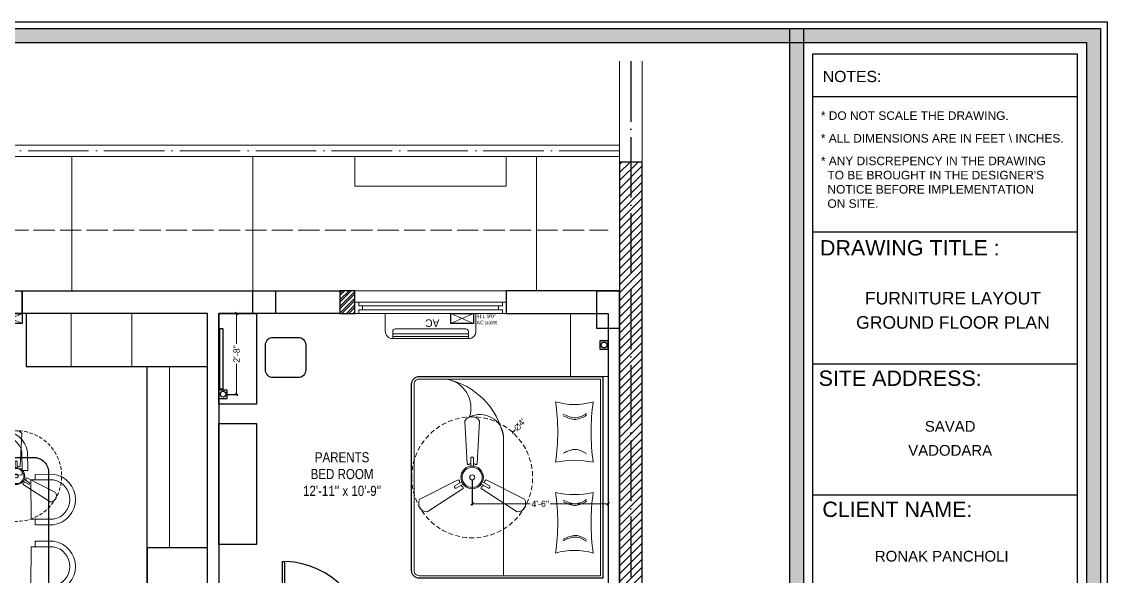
# Model space of a CAD drawing. Header units: millimetres. Extents: x 56222 to 3066687, y -650199 to -121287.
# Drawn here: x 295547 to 295977.8, y -356514.6 to -356294.6 of the extents above; entities that cross this region are included whole.
import ezdxf
from ezdxf.enums import TextEntityAlignment as Align

# ---------------------------------------------------------------- set-up
doc = ezdxf.new("R2010")
doc.units = ezdxf.units.MM
doc.header["$MEASUREMENT"] = 0
doc.header["$PDMODE"] = 35
for name, pattern in [('ACAD_ISO02W100', [15, 12, -3]), ('ACAD_ISO04W100', [30, 24, -3, 0, -3]), ('DASHED', [0.75, 0.5, -0.25]), ('DASHED2', [0.375, 0.25, -0.125])]:
    doc.linetypes.add(name, pattern=pattern)
doc.layers.get('Defpoints').update_dxf_attribs({"color": 220})
for name, color, linetype in [('AR DOOR', 40, 'Continuous'), ('AR ELE-5', 134, 'Continuous'), ('str coll', 6, 'Continuous')]:
    doc.layers.add(name, color=color, linetype=linetype)
for name, color, linetype, lineweight in [('COLUMN', 1, 'Continuous', 30), ('dim05', 1, 'Continuous', 13), ('el', 7, 'Continuous', 20), ('ELEC-wires', 1, 'DASHED2', 13), ('Electrical', 84, 'Continuous', 30), ('FIRST FLOOR ( TEXT )', 7, 'Continuous', 9), ('FURNITURE', 32, 'Continuous', 9), ('GROUND FLOOR', 7, 'Continuous', 9), ('GROUND FLOOR  ( HATCH )', 251, 'Continuous', 9), ('GROUND FLOOR  ( PLINE )', 251, 'Continuous', 30), ('NAME PLATE', 7, 'Continuous', 25), ('SECOND FLOOR ( DW_RAIL )', 7, 'Continuous', 9), ('Text', 7, 'Continuous', 15), ('wall', 7, 'Continuous', 30), ('X_PLOT', 1, 'Continuous', 9), ('XX~SLAB ( BEAM )~ ( DIM )', 7, 'Continuous', 9)]:
    doc.layers.add(name, color=color, linetype=linetype, lineweight=lineweight)
doc.styles.add('Arial', font='arial.ttf')
doc.styles.add('century g', font='GOTHIC.TTF')
doc.styles.add('KATHA', font='swissc.ttf')
doc.styles.get("Standard").update_dxf_attribs({"font": 'arial.ttf', "height": 6})
doc.styles.add('TEXT', font='eurr____.ttf')
doc.dimstyles.new('Archana', dxfattribs={"dimtxt": 2, "dimasz": 0.75, "dimexe": 0.5, "dimexo": 0.5, "dimgap": 0, "dimtad": 0, "dimzin": 0, "dimdsep": 46, "dimlunit": 4, "dimtxsty": 'century g', "dimblk": 'OBLIQUE', "dimcen": 0, "dimdle": 1, "dimclrd": 256, "dimclre": 256, "dimclrt": 256, "dimadec": 0, "dimazin": 0, "dimtfac": 1, "dimtofl": 0, "dimtmove": 1, "dimatfit": 3, "dimfxl": 1, "dimfxlon": 1, "dimtolj": 1, "dimtzin": 0, "dimlwd": -1, "dimlwe": -1, "dimarcsym": 0})
doc.dimstyles.new('ISO-25', dxfattribs={"dimtxt": 2.5, "dimasz": 1, "dimexe": 0.5, "dimexo": 1, "dimtad": 0, "dimdec": 1, "dimlunit": 4, "dimtxsty": 'Standard', "dimblk": 'OBLIQUE', "dimcen": 2.5, "dimclrd": 1, "dimclre": 1, "dimclrt": 5, "dimadec": 0, "dimazin": 0, "dimtfac": 1, "dimtdec": 1, "dimtmove": 0, "dimatfit": 3, "dimfxl": 1, "dimlwd": -1, "dimarcsym": 0})

# ---------------------------------------------------------------- blocks, each defined once
blk = doc.blocks.new('LAYOUT FILE')
at = {"layer": 'NAME PLATE', "true_color": 0xd39e00}
h = blk.add_hatch(color=42, dxfattribs=at)
h.paths.add_polyline_path([(3346889.83, -513806.18), (3346889.83, -514260.7), (3347535.56, -514260.7), (3347535.56, -513806.18)])
h.paths.add_polyline_path([(3346894.36, -513810.71), (3347531.03, -513810.71), (3347531.03, -514256.17), (3346894.36, -514256.17)], flags=16)
blk.add_hatch(color=42, dxfattribs=at).paths.add_polyline_path([(3347433.6, -514256.17), (3347438.13, -514256.17), (3347438.13, -513806.18), (3347433.6, -513806.18)])
at = {"layer": 'NAME PLATE', "color": 42, "true_color": 0xd39e00}
for p, q in [((3347527.96, -513828.55), (3347441.2, -513828.55)), ((3347527.96, -513872.99), (3347441.2, -513872.99)), ((3347527.96, -513916.26), (3347441.2, -513916.26)), ((3347527.96, -513959.27), (3347441.2, -513959.27))]:
    blk.add_line(p, q, dxfattribs=at)
for points in [[(3346887.56, -513803.91), (3347537.83, -513803.91), (3347537.83, -514262.96), (3346887.56, -514262.96)], [(3346889.83, -513806.18), (3347535.56, -513806.18), (3347535.56, -514260.7), (3346889.83, -514260.7)], [(3347433.6, -514256.17), (3347433.6, -513806.18), (3347438.13, -513806.18), (3347438.13, -514256.17)], [(3346894.36, -513810.71), (3347531.03, -513810.71), (3347531.03, -514256.17), (3346894.36, -514256.17)], [(3347441.2, -514252.44), (3347441.2, -513814.44), (3347527.96, -513814.44), (3347527.96, -514252.44)]]:
    blk.add_lwpolyline(points, close=True, dxfattribs=at)
at = {"layer": 'NAME PLATE', "style": 'Arial'}
for s, height, p in [('NOTES:', 3.699, (3347454.07, -513823.73)), ('DRAWING TITLE : ', 5.0338, (3347474.01, -513880.61)), ('SITE ADDRESS:', 5.0338, (3347469.85, -513923.39)), ('CLIENT NAME:', 5.0338, (3347468.93, -513966.4))]:
    blk.add_text(s, height=height, dxfattribs=at).set_placement(p, align=Align.CENTER)
at = {"layer": 'NAME PLATE', "char_height": 2.7974, "width": 108.0765, "attachment_point": 1, "style": 'Arial'}
for s, insert in [('* DO NOT SCALE THE DRAWING.', (3347443.82, -513833.31, 0)), ('* ALL DIMENSIONS ARE IN FEET \\\\ INCHES.', (3347443.82, -513840.75, 0)), ("* ANY DISCREPENCY IN THE DRAWING \\P  TO BE BROUGHT IN THE DESIGNER'S\\P  NOTICE BEFORE IMPLEMENTATION \\P  ON SITE.", (3347443.82, -513848.18, 0))]:
    blk.add_mtext(s, dxfattribs=dict(at, insert=insert))
blk = doc.blocks.new('SD DSD')
at = {"layer": 'FURNITURE'}
for p, q in [((3348486.7, -514623.32), (3348486.68, -514619.42)), ((3348502.23, -514619.34), (3348502.25, -514623.25)), ((3348483.69, -514625.26), (3348479.79, -514625.25)), ((3348483.69, -514625.26), (3348483.66, -514640.81)), ((3348486.7, -514623.32), (3348502.25, -514623.25)), ((3348505.76, -514625.26), (3348509.66, -514625.25)), ((3348505.76, -514625.26), (3348505.79, -514640.81)), ((3348479.75, -514640.8), (3348483.66, -514640.81)), ((3348509.7, -514640.8), (3348505.79, -514640.81)), ((3348479.75, -514651.77), (3348483.66, -514651.76)), ((3348483.69, -514667.31), (3348483.66, -514651.76)), ((3348505.76, -514667.31), (3348505.79, -514651.76)), ((3348509.7, -514651.77), (3348505.79, -514651.76)), ((3348483.69, -514667.31), (3348479.79, -514667.32)), ((3348486.7, -514669.25), (3348486.68, -514673.16)), ((3348486.7, -514669.25), (3348502.25, -514669.32)), ((3348502.23, -514673.23), (3348502.25, -514669.32)), ((3348505.76, -514667.31), (3348509.66, -514667.32))]:
    blk.add_line(p, q, dxfattribs=at)
at = {"layer": 'FURNITURE', "flags": 128}
for points in [[(3348502.23, -514621.56), (3348504.46, -514621.55), (3348504.42, -514614.17, 0.853613), (3348484.42, -514614.22), (3348484.46, -514621.65), (3348486.68, -514621.64)], [(3348502.22, -514619.34), (3348502.23, -514621.56), (3348502.2, -514614.36, 0.835758), (3348486.65, -514614.39), (3348486.67, -514619.42), (3348486.68, -514621.64)], [(3348481.97, -514640.8), (3348481.97, -514643.02), (3348474.58, -514643.01, -0.853613), (3348474.58, -514623.01), (3348482.01, -514623.02), (3348482.01, -514625.25)], [(3348479.75, -514640.79), (3348481.97, -514640.8), (3348474.77, -514640.78, -0.835758), (3348474.76, -514625.23), (3348479.79, -514625.24), (3348482.01, -514625.25)], [(3348507.48, -514640.8), (3348507.48, -514643.02), (3348514.87, -514643.01, 0.853613), (3348514.87, -514623.01), (3348507.44, -514623.02), (3348507.44, -514625.25)], [(3348509.7, -514640.79), (3348507.48, -514640.8), (3348514.68, -514640.78, 0.835758), (3348514.69, -514625.23), (3348509.66, -514625.24), (3348507.44, -514625.25)], [(3348481.97, -514651.77), (3348481.97, -514649.55), (3348474.58, -514649.57, 0.853613), (3348474.58, -514669.57), (3348482.01, -514669.55), (3348482.01, -514667.32)], [(3348479.75, -514651.78), (3348481.97, -514651.77), (3348474.77, -514651.79, 0.835758), (3348474.76, -514667.34), (3348479.79, -514667.33), (3348482.01, -514667.33)], [(3348507.48, -514651.77), (3348507.48, -514649.55), (3348514.87, -514649.57, -0.853613), (3348514.87, -514669.57), (3348507.44, -514669.55), (3348507.44, -514667.32)], [(3348509.7, -514651.78), (3348507.48, -514651.77), (3348514.68, -514651.79, -0.835758), (3348514.69, -514667.34), (3348509.66, -514667.33), (3348507.44, -514667.33)], [(3348502.23, -514671.01), (3348504.46, -514671.02), (3348504.42, -514678.4, -0.853613), (3348484.42, -514678.36), (3348484.46, -514670.92), (3348486.68, -514670.93)], [(3348502.22, -514673.23), (3348502.23, -514671.01), (3348502.2, -514678.21, -0.835758), (3348486.65, -514678.18), (3348486.67, -514673.16), (3348486.68, -514670.93)]]:
    blk.add_lwpolyline(points, format="xyb", dxfattribs=at)
at = {"layer": 'FURNITURE', "lineweight": 30}
blk.add_lwpolyline([(3348506.78, -514676.29), (3348482.68, -514676.29, -0.414214), (3348476.68, -514670.29), (3348476.68, -514622.29, -0.414214), (3348482.68, -514616.29), (3348506.78, -514616.29, -0.414214), (3348512.78, -514622.29), (3348512.78, -514670.29, -0.414214)], format="xyb", close=True, dxfattribs=at)
blk = doc.blocks.new('*U20')
for points in [[(0, 0), (0, 1120), (30, 1120), (30, 0)], [(-40, 0), (0, 0), (0, -30), (10, -30), (10, -100), (-40, -100)], [(1160, 0), (1120, 0), (1120, -30), (1110, -30), (1110, -100), (1160, -100)]]:
    blk.add_lwpolyline(points, close=True)
at = {"layer": 'AR ELE-5', "linetype": 'ByBlock', "ltscale": 15}
blk.add_arc((-2, -1), 1122, 0.0347, 87.627, dxfattribs=at)
blk = doc.blocks.new('6616')
at = {"color": 242, "linetype": 'DASHED', "true_color": 0xcd2027}
for p, q in [((386784.79, -36915.77), (386775.78, -36911.78)), ((386784.79, -36911.78), (386775.78, -36915.77))]:
    blk.add_line(p, q, dxfattribs=at)
at = {"layer": 'ELEC-wires', "color": 5, "linetype": 'ByBlock', "lineweight": 30, "ltscale": 4}
blk.add_lwpolyline([(386775.78, -36911.78), (386784.79, -36911.78), (386784.79, -36915.77), (386775.78, -36915.77)], close=True, dxfattribs=at)
blk = doc.blocks.new('fan')
at = {"layer": 'Electrical', "lineweight": 15, "ltscale": 20}
for p, q in [((3300835.29, -509900.78), (3300836.47, -509923.43)), ((3300841.81, -509923.43), (3300842.99, -509900.78)), ((3300838.47, -509924.57), (3300838.47, -509920.25)), ((3300839.81, -509920.28), (3300839.81, -509924.57)), ((3300831.66, -509931.77), (3300811.45, -509942.07)), ((3300815.3, -509948.74), (3300834.33, -509936.39)), ((3300829.93, -509935.08), (3300833.64, -509932.93)), ((3300834.31, -509934.09), (3300830.57, -509936.25)), ((3300843.95, -509936.39), (3300862.98, -509948.74)), ((3300847.68, -509936.23), (3300843.97, -509934.09)), ((3300844.64, -509932.93), (3300848.38, -509935.09)), ((3300866.83, -509942.07), (3300846.62, -509931.77))]:
    blk.add_line(p, q, dxfattribs=at)
at = {"layer": 'Electrical', "linetype": 'DASHED', "lineweight": 15, "ltscale": 5}
blk.add_circle((3300839.14, -509930.53), 32, dxfattribs=at)
at = {"layer": 'Electrical', "lineweight": 15, "ltscale": 20}
for centre, major_axis, start_param, end_param in [((3300839.14, -509902.94), (3.12, 3.12), -0.272136, 1.842967), ((3300839.14, -509930.53), (4.24, -4.24), 3.14161, 9.424795), ((3300839.14, -509930.53), (3.77, -3.77), 1.749190548672175e-05, 6.283202799085073), ((3300837.1, -509923.08), (0.51, 0.51), 2.863014, 4.257784), ((3300839.14, -509926.42), (2.27, -2.27), 2.565057, 2.951308), ((3300839.13, -509920.5), (0.501, 0.501), -0.465536, 1.983618), ((3300839.14, -509926.42), (2.27, 2.27), 0.19032, 0.57657), ((3300841.18, -509923.08), (0.51, -0.51), 5.167028, 6.561799), ((3300839.14, -509930.53), (0.943, 0.943), 1.570814, 7.853999), ((3300830.46, -509935.55), (0.501, -0.501), 3.199655, 5.648809), ((3300831.67, -509932.49), (0.51, -0.51), 0.978238, 2.373008), ((3300835.59, -509932.58), (2.27, -2.27), 3.855511, 4.241762), ((3300835.59, -509932.58), (2.27, -2.27), 4.659452, 5.045703), ((3300833.71, -509936.02), (0.51, 0.51), -1.325776, 0.068994), ((3300844.57, -509936.02), (0.51, -0.51), 3.072633, 4.467404), ((3300842.69, -509932.58), (2.27, 2.27), 4.37911, 4.765361), ((3300842.69, -509932.58), (2.27, 2.27), 5.183051, 5.569301), ((3300846.61, -509932.49), (0.51, -0.51), 2.339416, 3.734186), ((3300847.83, -509935.54), (0.501, 0.501), 3.723254, 6.172408), ((3300815.25, -509944.32), (3.12, -3.12), 3.393055, 5.508159), ((3300863.03, -509944.32), (3.12, -3.12), 5.48745, 7.602554)]:
    blk.add_ellipse(centre, major_axis=major_axis, ratio=1, start_param=start_param, end_param=end_param, dxfattribs=at)
blk = doc.blocks.new('_Oblique')
at = {"layer": 'wall', "color": 0, "lineweight": -2}
blk.add_line((-0.5, -0.5), (0.5, 0.5), dxfattribs=at)
blk = doc.blocks.new('*D387')
at = {"layer": 'Defpoints', "color": 0, "lineweight": 30, "transparency": 16777216}
for p in [(295725.78, -356475.33), (295779.78, -356475.33), (295779.78, -356485.85)]:
    blk.add_point(p, dxfattribs=at)
at = {"layer": 'dim05', "color": 1, "linetype": 'Continuous', "lineweight": -2, "transparency": 16777216}
for p, q in [((295725.78, -356476.33), (295725.78, -356486.35)), ((295779.78, -356476.33), (295779.78, -356486.35))]:
    blk.add_line(p, q, dxfattribs=at)
at = {"layer": 'dim05', "color": 1, "linetype": 'Continuous', "transparency": 16777216}
for p, q in [((295725.78, -356485.85), (295748.78, -356485.85)), ((295779.78, -356485.85), (295756.78, -356485.85))]:
    blk.add_line(p, q, dxfattribs=at)
at = {"layer": 'dim05', "color": 1, "transparency": 16777216, "rotation": 180}
blk.add_blockref('_Oblique', (295725.78, -356485.85), dxfattribs=at)
at = {"layer": 'dim05', "color": 1, "transparency": 16777216}
blk.add_blockref('_Oblique', (295779.78, -356485.85), dxfattribs=at)
at = {"layer": 'dim05', "color": 5, "lineweight": 25, "transparency": 16777216, "insert": (295752.78, -356485.85), "char_height": 2.5, "attachment_point": 5, "style": 'Arial'}
blk.add_mtext('4\'-6"', dxfattribs=at)
blk = doc.blocks.new('*D388')
at = {"layer": 'Defpoints', "color": 0, "lineweight": 30, "transparency": 16777216}
for p in [(295741.89, -356457.54), (295709.67, -356493.12)]:
    blk.add_point(p, dxfattribs=at)
at = {"layer": 'dim05', "transparency": 16777216}
blk.add_line((295742.9, -356456.43), (295741.89, -356457.54), dxfattribs=at)
at = {"layer": 'dim05', "transparency": 16777216, "xscale": 0.75, "yscale": 0.75, "zscale": 0.75, "rotation": 227.8301719995878}
blk.add_blockref('_Oblique', (295741.89, -356457.54), dxfattribs=at)
at = {"layer": 'dim05', "color": 5, "lineweight": 25, "transparency": 16777216, "insert": (295744.66, -356454.49), "char_height": 2.5, "attachment_point": 5, "rotation": 47.8302, "style": 'century g'}
blk.add_mtext("\\A1;∅4'", dxfattribs=at)
blk = doc.blocks.new('ac paln')
at = {"layer": 'Electrical', "lineweight": 15}
for p, q in [((389238.69, -37646.36), (389238.69, -37610.34)), ((389238.69, -37610.34), (389245.67, -37610.34)), ((389245.81, -37613.35), (389248.68, -37613.35)), ((389246.82, -37643.35), (389246.82, -37613.35)), ((389247.82, -37643.35), (389247.82, -37613.35)), ((389248.68, -37613.35), (389248.68, -37643.35)), ((389248.68, -37643.35), (389248.68, -37613.35)), ((389244.81, -37642.35), (389244.81, -37614.35)), ((389245.81, -37643.35), (389248.68, -37643.35)), ((389248.68, -37643.35), (389248.68, -37643.35)), ((389245.67, -37646.36), (389238.69, -37646.36))]:
    blk.add_line(p, q, dxfattribs=at)
for centre, start, end in [((389245.67, -37613.35), 0, 90), ((389245.67, -37643.35), 270, 0)]:
    blk.add_arc(centre, 3.01, start, end, dxfattribs=at)
at = {"layer": 'Electrical', "lineweight": 15, "extrusion": (0, 0, -1)}
for centre, start_param, end_param in [((389245.81, -37614.35), -0.785398, 0.785398), ((389245.81, -37642.35), 3.926991, 5.497787)]:
    blk.add_ellipse(centre, major_axis=(-0.71, 0.71), ratio=1, start_param=start_param, end_param=end_param, dxfattribs=at)
at = {"layer": 'Text', "style": 'TEXT'}
blk.add_text('AC', height=3, rotation=270, dxfattribs=at).set_placement((389241.02, -37624.87))
blk = doc.blocks.new('*D365')
at = {"layer": 'Defpoints', "color": 0, "lineweight": 30, "transparency": 16777216}
for p in [(295626.94, -356410.32), (295632.32, -356410.32), (295626.94, -356442.43)]:
    blk.add_point(p, dxfattribs=at)
at = {"layer": 'dim05', "color": 1, "linetype": 'Continuous', "lineweight": -2, "transparency": 16777216}
for p, q in [((295627.94, -356410.32), (295632.82, -356410.32)), ((295627.94, -356442.43), (295632.82, -356442.43))]:
    blk.add_line(p, q, dxfattribs=at)
at = {"layer": 'dim05', "color": 1, "linetype": 'Continuous', "transparency": 16777216}
for p, q in [((295632.32, -356410.32), (295632.32, -356422.41)), ((295632.32, -356442.43), (295632.32, -356430.34))]:
    blk.add_line(p, q, dxfattribs=at)
at = {"layer": 'dim05', "color": 1, "transparency": 16777216}
for p, rotation in [((295632.32, -356410.32), 90), ((295632.32, -356442.43), 270)]:
    blk.add_blockref('_Oblique', p, dxfattribs=dict(at, rotation=rotation))
at = {"layer": 'dim05', "color": 5, "lineweight": 25, "transparency": 16777216, "insert": (295632.32, -356426.38), "char_height": 2.5, "attachment_point": 5, "rotation": 90, "style": 'Arial'}
blk.add_mtext('2\'-8"', dxfattribs=at)

msp = doc.modelspace()

# ---------------------------------------------------------------- hatches: boundary and pattern name
at = {"layer": 'GROUND FLOOR  ( HATCH )'}
h = msp.add_hatch(dxfattribs=at)
h.set_pattern_fill('ANSI31', color=6, scale=18, style=0)
h.set_pattern_definition([(45, (179252.5967, -194074.6456), (-1.590990258, 1.590990258), [])])
h.paths.add_polyline_path([(295793.283, -356350.32), (295784.283, -356350.32), (295784.283, -356693.82), (295793.283, -356693.82)])
at = {"layer": 'GROUND FLOOR  ( PLINE )', "lineweight": 5}
h = msp.add_hatch(dxfattribs=at)
h.set_pattern_fill('ANSI32', color=3, scale=5)
h.set_pattern_definition([(45, (147276.0951, -179306.7773), (-1.325825215, 1.325825215), []), (45, (147276.979, -179306.7773), (-1.325825215, 1.325825215), [])])
h.paths.add_polyline_path([(295679.283, -356401.32), (295673.325, -356401.32), (295673.325, -356410.32), (295679.283, -356410.32)])

# ---------------------------------------------------------------- linework, layer by layer
at = {"color": 5}
msp.add_lwpolyline([(295625.65, -356416.32), (295626.825, -356416.32), (295626.825, -356440.328), (295625.65, -356440.328)], close=True, dxfattribs=at)
at = {"layer": 'COLUMN'}
for points in [[(295538.283, -356401.32), (295547.283, -356401.32), (295547.283, -356410.32), (295538.283, -356410.32)], [(295638.783, -356401.32), (295647.783, -356401.32), (295647.783, -356410.32), (295638.783, -356410.32)], [(295775.283, -356401.32), (295784.283, -356401.32), (295784.283, -356416.32), (295775.283, -356416.32)]]:
    msp.add_lwpolyline(points, close=True, dxfattribs=at)
at = {"layer": 'FURNITURE', "lineweight": 30}
for p, q in [((295548.783, -356410.32), (295548.783, -356431.32)), ((295548.783, -356431.32), (295620.783, -356431.32)), ((295596.783, -356539.32), (295596.783, -356431.32))]:
    msp.add_line(p, q, dxfattribs=at)
at = {"layer": 'FURNITURE', "lineweight": 9}
for p, q in [((295566.684, -356431.32), (295566.684, -356410.32)), ((295590.684, -356431.32), (295590.684, -356410.32))]:
    msp.add_line(p, q, dxfattribs=at)
at = {"layer": 'FURNITURE', "lineweight": 5}
msp.add_line((295605.73, -356431.32), (295605.73, -356503.319), dxfattribs=at)
at = {"layer": 'FURNITURE'}
msp.add_line((295738.257, -356514.328), (295738.257, -356459.135), dxfattribs=at)
at = {"layer": 'FURNITURE', "lineweight": 30}
for points in [[(295625.283, -356410.32), (295640.223, -356410.32), (295640.223, -356446.346), (295625.283, -356446.346)], [(295625.283, -356453.938), (295640.223, -356453.938), (295640.223, -356501.907), (295625.283, -356501.907)], [(295596.783, -356539.32), (295620.783, -356539.32), (295620.783, -356503.319), (295596.783, -356503.319)]]:
    msp.add_lwpolyline(points, close=True, dxfattribs=at)
at = {"layer": 'FURNITURE'}
msp.add_lwpolyline([(295779.783, -356435.328), (295764.783, -356435.328), (295764.783, -356410.32), (295779.783, -356410.32)], close=True, dxfattribs=at)
at = {"layer": 'FURNITURE', "lineweight": 30}
for points in [[(295646.76, -356419.811), (295656.728, -356419.811, -0.4142136), (295659.728, -356422.811), (295659.728, -356432.767, -0.4142136), (295656.728, -356435.767), (295646.76, -356435.767, -0.4142136), (295643.76, -356432.767), (295643.76, -356422.811, -0.4142136)], [(295701.753, -356512.328), (295701.753, -356438.328, -0.4142136), (295704.753, -356435.328), (295777.684, -356435.328), (295777.684, -356515.328), (295704.753, -356515.328, -0.4142136)]]:
    msp.add_lwpolyline(points, format="xyb", close=True, dxfattribs=at)
at = {"layer": 'FURNITURE'}
for points in [[(295702.753, -356512.328), (295702.753, -356438.328, -0.4142136), (295704.753, -356436.328), (295776.684, -356436.328), (295776.684, -356514.328), (295704.753, -356514.328, -0.4142136)], [(295724.736, -356451.339, -0.5279651), (295738.257, -356459.135, 0.2964894), (295715.614, -356436.328, -0.4593765), (295724.736, -356451.339)]]:
    msp.add_lwpolyline(points, format="xyb", close=True, dxfattribs=at)
at = {"layer": 'FURNITURE', "elevation": -0.005}
for points in [[(295758.863, -356469.319, -0.1005861), (295773.863, -356469.319, -0.0757258), (295773.863, -356445.319, -0.1489672), (295758.863, -356445.319, -0.0741156)], [(295758.863, -356481.4, 0.1005861), (295773.863, -356481.4, 0.0757258), (295773.863, -356505.4, 0.1489672), (295758.863, -356505.4, 0.0741156)]]:
    msp.add_lwpolyline(points, format="xyb", close=True, dxfattribs=at)
at = {"layer": 'FURNITURE'}
for points in [[(295771.125, -356450.061, -0.005), (295769.707, -356450.833, -0.005), (295766.714, -356452.464, -0.005), (295763.597, -356451.023, -0.005), (295761.956, -356450.264, -0.005)], [(295771.125, -356450.706, -0.005), (295769.707, -356451.478, -0.005), (295766.714, -356453.109, -0.005), (295763.597, -356451.668, -0.005), (295761.956, -356450.909, -0.005)], [(295771.125, -356465.897, -0.005), (295769.707, -356465.125, -0.005), (295766.714, -356463.494, -0.005), (295763.597, -356464.935, -0.005), (295761.956, -356465.693, -0.005)], [(295771.125, -356484.178, -0.005), (295769.707, -356484.95, -0.005), (295766.714, -356486.581, -0.005), (295763.597, -356485.14, -0.005), (295761.956, -356484.381, -0.005)], [(295771.125, -356484.823, -0.005), (295769.707, -356485.595, -0.005), (295766.714, -356487.226, -0.005), (295763.597, -356485.785, -0.005), (295761.956, -356485.026, -0.005)], [(295771.125, -356500.014, -0.005), (295769.707, -356499.242, -0.005), (295766.714, -356497.611, -0.005), (295763.597, -356499.052, -0.005), (295761.956, -356499.81, -0.005)], [(295771.125, -356500.658, -0.005), (295769.707, -356499.887, -0.005), (295766.714, -356498.256, -0.005), (295763.597, -356499.696, -0.005), (295761.956, -356500.455, -0.005)]]:
    msp.add_open_spline(points, degree=3, knots=[0, 0, 0, 0, 4.5779171, 9.671137, 9.671137, 9.671137, 9.671137], dxfattribs=at)
at = {"layer": 'GROUND FLOOR'}
for p, q in [((295784.283, -356310.271), (295784.283, -356831.204)), ((295784.283, -356310.271), (295784.283, -356401.32)), ((295793.283, -356310.271), (295793.283, -356831.204)), ((295284.033, -356343.57), (295784.283, -356343.57)), ((295288.533, -356348.07), (295784.283, -356348.07)), ((295784.283, -356401.32), (295383.783, -356401.32)), ((295547.283, -356401.32), (295547.283, -356410.32)), ((295679.283, -356401.32), (295679.283, -356410.32)), ((295739.283, -356401.32), (295739.283, -356410.32)), ((295620.783, -356410.32), (295538.283, -356410.32)), ((295620.783, -356410.32), (295620.783, -356539.32)), ((295775.283, -356410.32), (295625.283, -356410.32)), ((295625.283, -356410.32), (295625.283, -356539.32))]:
    msp.add_line(p, q, dxfattribs=at)
at = {"layer": 'GROUND FLOOR', "color": 1, "linetype": 'ACAD_ISO04W100'}
msp.add_line((295788.783, -356310.271), (295788.783, -356693.82), dxfattribs=at)
msp.add_lwpolyline([(295784.283, -356345.82), (295286.283, -356345.82), (295286.283, -356808.32), (295784.283, -356808.32)], dxfattribs=at)
at = {"layer": 'GROUND FLOOR', "color": 6, "lineweight": 30}
msp.add_lwpolyline([(295793.283, -356350.32), (295784.283, -356350.32), (295784.283, -356693.82), (295793.283, -356693.82)], close=True, dxfattribs=at)
at = {"layer": 'GROUND FLOOR', "linetype": 'ACAD_ISO02W100', "ltscale": 0.7}
msp.add_lwpolyline([(295383.783, -356377.32), (295779.783, -356377.32)], dxfattribs=at)
at = {"layer": 'GROUND FLOOR  ( PLINE )'}
for points in [[(295547.283, -356401.32), (295673.325, -356401.32), (295673.325, -356410.32), (295625.283, -356410.32), (295625.283, -356539.32), (295649.283, -356539.32), (295649.283, -356543.82), (295596.783, -356543.82), (295596.783, -356539.32), (295620.783, -356539.32), (295620.783, -356410.32), (295547.283, -356410.32)], [(295784.283, -356401.32), (295739.283, -356401.32), (295739.283, -356410.32), (295779.783, -356410.32), (295779.783, -356539.32), (295743.787, -356539.319), (295743.787, -356543.819), (295775.283, -356543.82), (295775.283, -356671.32), (295742.283, -356671.32), (295742.283, -356675.82), (295775.283, -356675.82), (295775.283, -356693.82), (295784.283, -356693.82)]]:
    msp.add_lwpolyline(points, close=True, dxfattribs=at)
at = {"layer": 'GROUND FLOOR  ( PLINE )', "color": 3}
msp.add_lwpolyline([(295679.283, -356401.32), (295673.325, -356401.32), (295673.325, -356410.32), (295679.283, -356410.32)], close=True, dxfattribs=at)
at = {"layer": 'SECOND FLOOR ( DW_RAIL )', "color": 3}
msp.add_lwpolyline([(295739.283, -356405.82), (295737.783, -356405.82), (295737.783, -356407.32), (295736.283, -356407.32), (295736.283, -356408.82), (295682.283, -356408.82), (295682.283, -356407.32), (295680.783, -356407.32), (295680.783, -356405.82), (295679.283, -356405.82), (295679.283, -356410.32), (295680.783, -356410.32), (295680.783, -356408.82), (295682.283, -356408.82), (295682.283, -356407.32), (295736.283, -356407.32), (295736.283, -356408.82), (295737.783, -356408.82), (295737.783, -356410.32), (295739.283, -356410.32), (295739.283, -356405.82), (295679.283, -356405.82), (295679.283, -356410.32), (295739.283, -356410.32)], close=True, dxfattribs=at)
at = {"layer": 'X_PLOT', "linetype": 'ACAD_ISO04W100', "lineweight": 30}
msp.add_line((295788.783, -356310.271), (295788.783, -356806.07), dxfattribs=at)
at = {"layer": 'XX~SLAB ( BEAM )~ ( DIM )'}
for points in [[(295638.783, -356401.32), (295566.903, -356401.32), (295566.903, -356348.07), (295638.783, -356348.07)], [(295739.283, -356348.07), (295679.283, -356348.07), (295679.283, -356359.837), (295739.283, -356359.837)], [(295751.283, -356401.32), (295784.283, -356401.32), (295784.283, -356348.07), (295751.283, -356348.07)]]:
    msp.add_lwpolyline(points, close=True, dxfattribs=at)
at = {"layer": 'XX~SLAB ( BEAM )~ ( DIM )', "color": 5, "lineweight": 30}
for points in [[(295776.455, -356424.479), (295779.774, -356424.479), (295779.791, -356421.169), (295776.473, -356421.169)], [(295625.274, -356443.995), (295628.593, -356443.995), (295628.61, -356440.685), (295625.291, -356440.685)]]:
    msp.add_lwpolyline(points, close=True, dxfattribs=at)
for centre in [(295778.128, -356422.824), (295626.946, -356442.34)]:
    msp.add_circle(centre, 1.155, dxfattribs=at)

# ---------------------------------------------------------------- block references
at = {"layer": 'AR DOOR', "linetype": 'ByBlock', "lineweight": -2, "extrusion": (0, 0, -1), "xscale": -0.02999999999997555, "yscale": 0.02999999999997555, "zscale": -0.02999999999997555}
msp.add_blockref('*U20', (-295650.483, -356542.32), dxfattribs=at)
at = {"layer": 'dim05', "color": 1, "lineweight": 35}
for p, xscale, yscale, zscale in [((2771378.212, 25976.133), -0.7500069902881101, 0.7500069902881101, 0.7500069902881101), ((2152284.207, -69636.224), -0.5625052429282242, 0.5625052429282242, 0.5625052429282242)]:
    msp.add_blockref('fan', p, dxfattribs=dict(at, xscale=xscale, yscale=yscale, zscale=zscale))
at = {"layer": 'el', "color": 1}
for p in [(-91237.505, -319498.536), (-91058.514, -319498.536)]:
    msp.add_blockref('6616', p, dxfattribs=at)
at = {"layer": 'el', "color": 18, "true_color": 0x000000, "rotation": 270}
msp.add_blockref('ac paln', (333337.633, 32828.368), dxfattribs=at)
at = {"layer": 'NAME PLATE', "lineweight": 0, "xscale": 1.209046105522275, "yscale": 1.209046105522275, "zscale": 1.209046105522275}
msp.add_blockref('LAYOUT FILE', (-3751349.773, 264918.029, 0.126), dxfattribs=at)
at = {"layer": 'str coll', "lineweight": 35}
msp.add_blockref('SD DSD', (-3052955.047, 158148.889), dxfattribs=at)

# ---------------------------------------------------------------- texts
at = {"layer": 'Electrical', "color": 240, "true_color": 0xed1f24, "transparency": 33554687}
msp.add_text('H.t. 9\'0"', height=1.5, dxfattribs=at).set_placement((295727.8, -356412.184))
at = {"layer": 'Electrical', "color": 5, "transparency": 33554687}
msp.add_text('AC point', height=1.5, dxfattribs=at).set_placement((295727.518, -356414.654))
at = {"layer": 'FIRST FLOOR ( TEXT )', "insert": (295674.161, -356474.051), "char_height": 4, "attachment_point": 5, "style": 'KATHA'}
msp.add_mtext("PARENTS \\PBED ROOM\\P12'-11'' x 10'-9''", dxfattribs=at)
at = {"layer": 'NAME PLATE', "style": 'Arial'}
for s, height, p in [('FURNITURE LAYOUT', 4.97292, (295916.565, -356406.751, 0.126)), ('GROUND FLOOR PLAN', 4.97292, (295916.565, -356416.367, 0.126)), (' SAVAD ', 4.2457, (295915.463, -356457.214, 0.126)), ('VADODARA', 4.2457, (295915.463, -356466.746, 0.126)), ('RONAK PANCHOLI    ', 4.24568, (295915.401, -356508.727, 0.126))]:
    msp.add_text(s, height=height, dxfattribs=at).set_placement(p, align=Align.CENTER)

# ---------------------------------------------------------------- dimensions: what is measured, and where the dimension line sits
at = {"layer": 'dim05', "color": 27, "lineweight": 25, "true_color": 0x7d5120}
dim = msp.add_linear_dim(base=(295632.321, -356410.32), p1=(295626.942, -356442.432), p2=(295626.942, -356410.32), angle=90, dimstyle='ISO-25', override={"dimtxsty": 'Arial'}, dxfattribs=at)
dim.commit()
dim.dimension.update_dxf_attribs({"geometry": '*D365', "text_midpoint": (295632.321, -356426.376)})
dim = msp.add_diameter_dim_2p(p1=(295709.671, -356493.116), p2=(295741.895, -356457.54), dimstyle='Archana', override={"dimtxt": 2.5, "dimclrt": 5}, dxfattribs=at)
dim.commit()
dim.dimension.update_dxf_attribs({"geometry": '*D388', "text_midpoint": (295744.656, -356454.491)})
dim = msp.add_linear_dim(base=(295779.783, -356485.854), p1=(295725.783, -356475.328), p2=(295779.783, -356475.328), dimstyle='ISO-25', override={"dimtxsty": 'Arial'}, dxfattribs=at)
dim.commit()
dim.dimension.update_dxf_attribs({"geometry": '*D387', "text_midpoint": (295752.783, -356485.854)})

doc.saveas('drawing.dxf')
